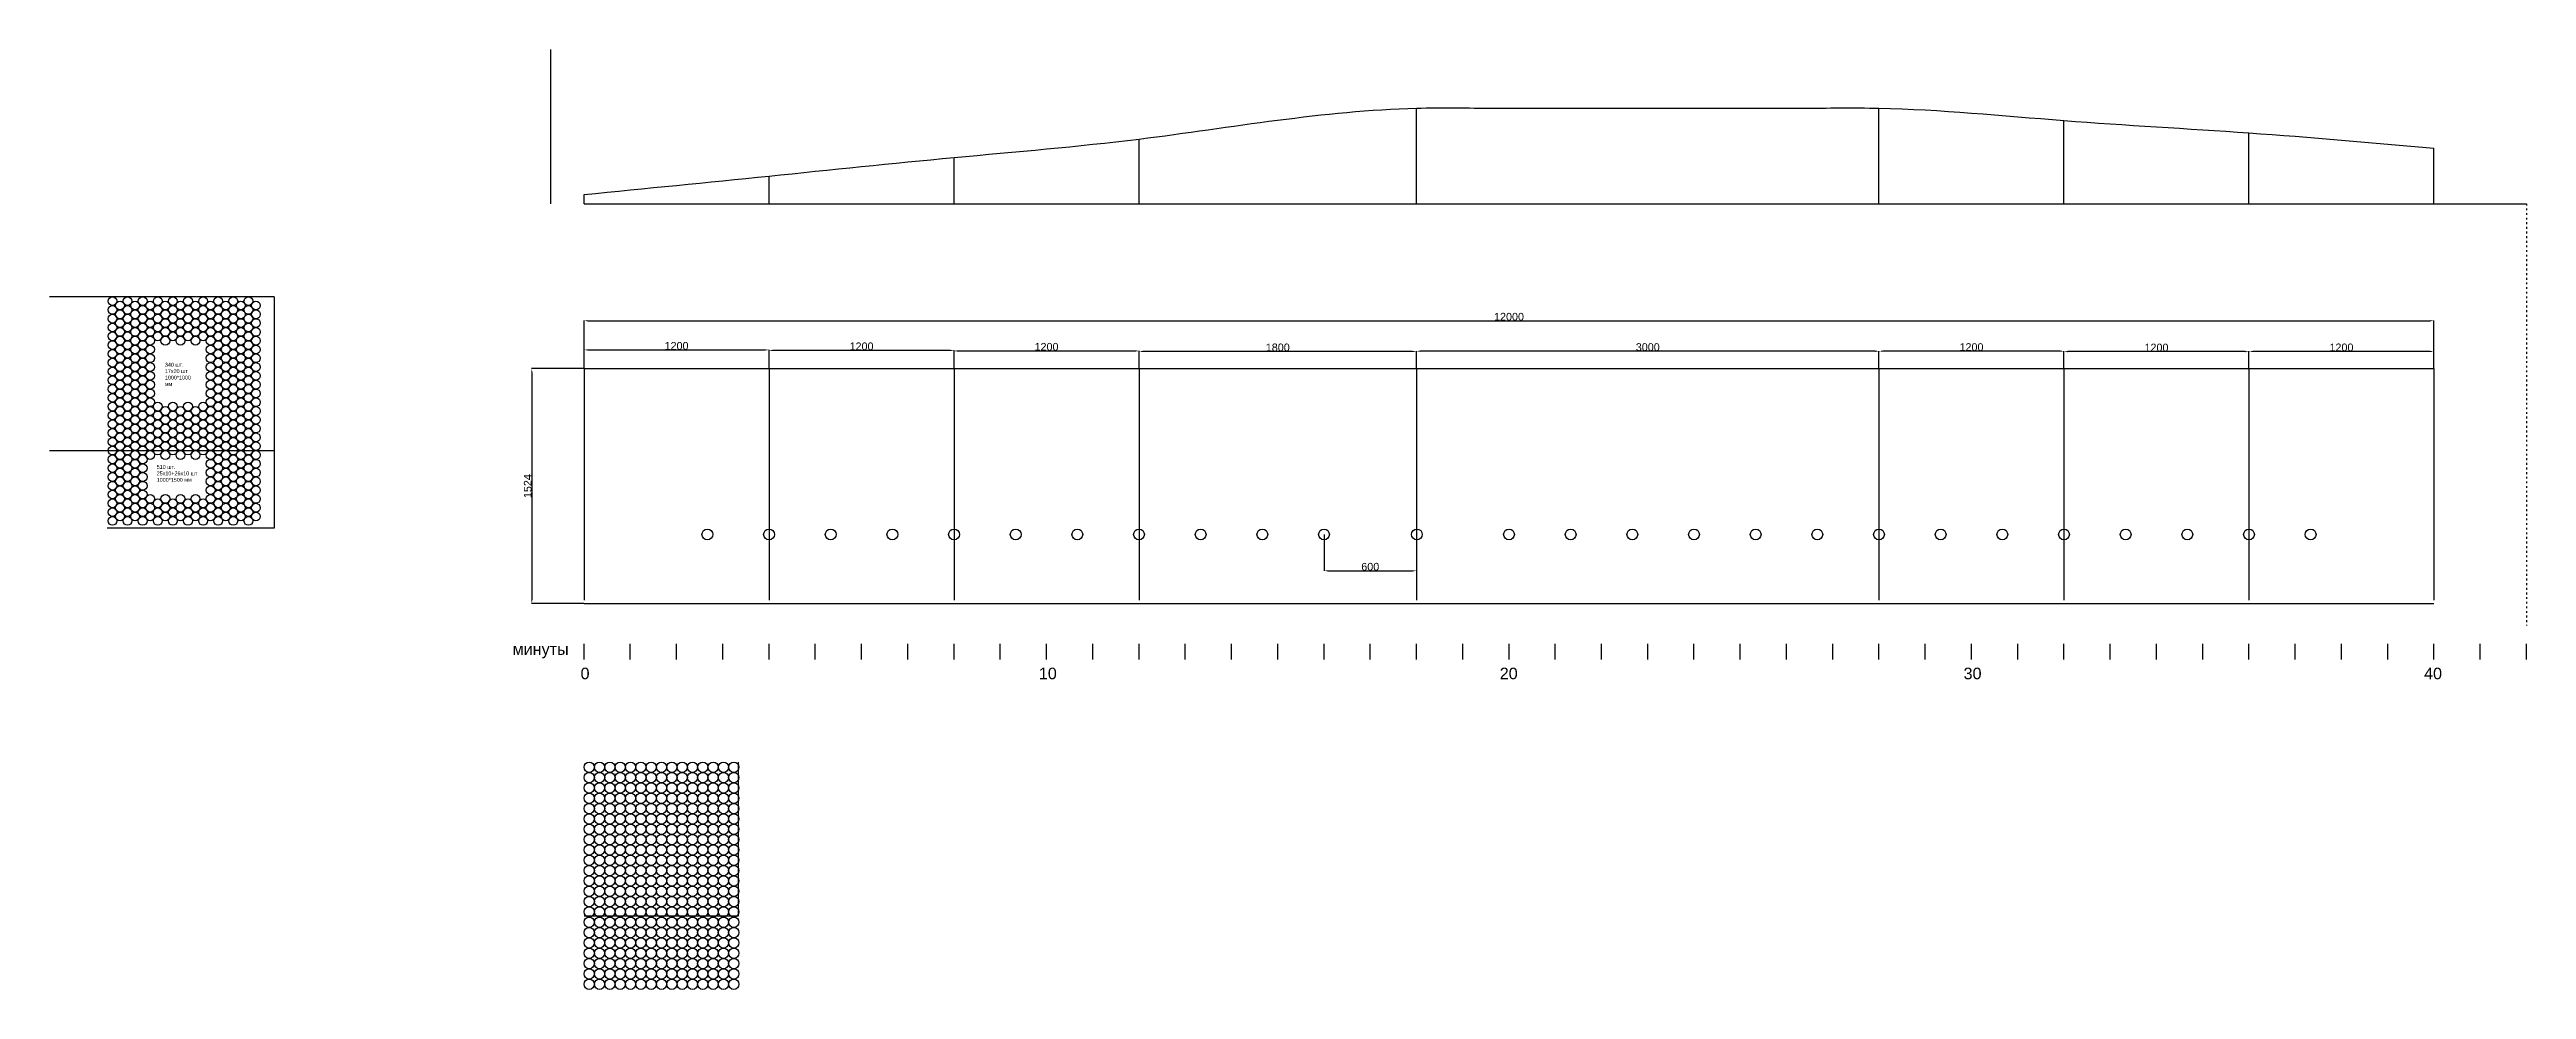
# Model space of a CAD drawing. Header units: millimetres. Extents: x -918 to 51042, y -35619 to 21649.
# Drawn here: x -918 to 15149, y -12376 to -6283 of the extents above; entities that cross this region are included whole.
import ezdxf

# ---------------------------------------------------------------- set-up
doc = ezdxf.new("R2010")
doc.units = ezdxf.units.MM
doc.linetypes.add('ACAD_ISO03W100', pattern=[30, 12, -18])
doc.layers.add('для лазера', color=7, linetype='Continuous')
doc.styles.get("Standard").update_dxf_attribs({"font": 'arial.ttf'})
doc.dimstyles.new('ISO-25', dxfattribs={"dimtxt": 2.5, "dimasz": 2.5, "dimexe": 1.25, "dimexo": 0.625, "dimtad": 1, "dimtxsty": 'Standard', "dimcen": 2.5, "dimadec": 0, "dimazin": 0, "dimtfac": 1, "dimtmove": 0, "dimatfit": 3, "dimfxl": 1, "dimarcsym": 0})

# ---------------------------------------------------------------- blocks, each defined once
blk = doc.blocks.new('*D16')
at = {"layer": 'Defpoints', "color": 0, "transparency": 16777216}
for p in [(14549, -8041), (2549, -8351), (14549, -8351)]:
    blk.add_point(p, dxfattribs=at)
at = {"layer": 'для лазера', "color": 0, "lineweight": -2, "transparency": 16777216}
for p, q in [((2549, -8351), (2549, -8040)), ((2574, -8041), (14524, -8041)), ((14549, -8351), (14549, -8040))]:
    blk.add_line(p, q, dxfattribs=at)
at = {"layer": 'для лазера', "color": 0, "transparency": 16777216}
for points in [[(2574, -8037), (2574, -8045), (2549, -8041)], [(14524, -8037), (14524, -8045), (14549, -8041)]]:
    blk.add_solid(points, dxfattribs=at)
at = {"layer": 'для лазера', "color": 0, "transparency": 16777216, "insert": (8549, -8015), "char_height": 50, "attachment_point": 5}
blk.add_mtext('12000', dxfattribs=at)
blk = doc.blocks.new('*D19')
at = {"layer": 'Defpoints', "color": 0, "transparency": 16777216}
for p in [(2549, -8351), (2210, -9875), (2549, -9875)]:
    blk.add_point(p, dxfattribs=at)
at = {"layer": 'для лазера', "color": 0, "lineweight": -2, "transparency": 16777216}
for p, q in [((2548, -8351), (2209, -8351)), ((2210, -8376), (2210, -9850)), ((2548, -9875), (2209, -9875))]:
    blk.add_line(p, q, dxfattribs=at)
at = {"layer": 'для лазера', "color": 0, "transparency": 16777216}
for points in [[(2206, -8376), (2214, -8376), (2210, -8351)], [(2206, -9850), (2214, -9850), (2210, -9875)]]:
    blk.add_solid(points, dxfattribs=at)
at = {"layer": 'для лазера', "color": 0, "transparency": 16777216, "insert": (2184, -9113), "char_height": 50, "attachment_point": 5, "rotation": 90}
blk.add_mtext('1524', dxfattribs=at)
blk = doc.blocks.new('*D20')
at = {"layer": 'Defpoints', "color": 0, "transparency": 16777216}
for p in [(7349, -9427), (7949, -9427), (7949, -9662)]:
    blk.add_point(p, dxfattribs=at)
at = {"layer": 'для лазера', "color": 0, "lineweight": -2, "transparency": 16777216}
for p, q in [((7349, -9427), (7349, -9663)), ((7949, -9427), (7949, -9663)), ((7374, -9662), (7924, -9662))]:
    blk.add_line(p, q, dxfattribs=at)
at = {"layer": 'для лазера', "color": 0, "transparency": 16777216}
for points in [[(7374, -9658), (7374, -9666), (7349, -9662)], [(7924, -9658), (7924, -9666), (7949, -9662)]]:
    blk.add_solid(points, dxfattribs=at)
at = {"layer": 'для лазера', "color": 0, "transparency": 16777216, "insert": (7649, -9636), "char_height": 50, "attachment_point": 5}
blk.add_mtext('600', dxfattribs=at)
blk = doc.blocks.new('*D21')
at = {"layer": 'Defpoints', "color": 0, "transparency": 16777216}
for p in [(2549, -8351), (3749, -8230), (3749, -8351)]:
    blk.add_point(p, dxfattribs=at)
at = {"layer": 'для лазера', "color": 0, "lineweight": -2, "transparency": 16777216}
for p, q in [((2549, -8351), (2549, -8229)), ((2574, -8230), (3724, -8230)), ((3749, -8351), (3749, -8229))]:
    blk.add_line(p, q, dxfattribs=at)
at = {"layer": 'для лазера', "color": 0, "transparency": 16777216}
for points in [[(2574, -8226), (2574, -8234), (2549, -8230)], [(3724, -8226), (3724, -8234), (3749, -8230)]]:
    blk.add_solid(points, dxfattribs=at)
at = {"layer": 'для лазера', "color": 0, "transparency": 16777216, "insert": (3149, -8204), "char_height": 50, "attachment_point": 5}
blk.add_mtext('1200', dxfattribs=at)
blk = doc.blocks.new('*D22')
at = {"layer": 'Defpoints', "color": 0, "transparency": 16777216}
for p in [(3749, -8233), (3749, -8351), (4949, -8351)]:
    blk.add_point(p, dxfattribs=at)
at = {"layer": 'для лазера', "color": 0, "lineweight": -2, "transparency": 16777216}
for p, q in [((3749, -8351), (3749, -8232)), ((4924, -8233), (3774, -8233)), ((4949, -8351), (4949, -8232))]:
    blk.add_line(p, q, dxfattribs=at)
at = {"layer": 'для лазера', "color": 0, "transparency": 16777216}
for points in [[(3774, -8229), (3774, -8238), (3749, -8233)], [(4924, -8229), (4924, -8238), (4949, -8233)]]:
    blk.add_solid(points, dxfattribs=at)
at = {"layer": 'для лазера', "color": 0, "transparency": 16777216, "insert": (4349, -8207), "char_height": 50, "attachment_point": 5}
blk.add_mtext('1200', dxfattribs=at)
blk = doc.blocks.new('*D23')
at = {"layer": 'Defpoints', "color": 0, "transparency": 16777216}
for p in [(4949, -8237), (4949, -8351), (6149, -8351)]:
    blk.add_point(p, dxfattribs=at)
at = {"layer": 'для лазера', "color": 0, "lineweight": -2, "transparency": 16777216}
for p, q in [((4949, -8351), (4949, -8235)), ((6124, -8237), (4974, -8237)), ((6149, -8351), (6149, -8235))]:
    blk.add_line(p, q, dxfattribs=at)
at = {"layer": 'для лазера', "color": 0, "transparency": 16777216}
for points in [[(4974, -8232), (4974, -8241), (4949, -8237)], [(6124, -8232), (6124, -8241), (6149, -8237)]]:
    blk.add_solid(points, dxfattribs=at)
at = {"layer": 'для лазера', "color": 0, "transparency": 16777216, "insert": (5549, -8210), "char_height": 50, "attachment_point": 5}
blk.add_mtext('1200', dxfattribs=at)
blk = doc.blocks.new('*D24')
at = {"layer": 'Defpoints', "color": 0, "transparency": 16777216}
for p in [(6149, -8240), (6149, -8351), (7949, -8351)]:
    blk.add_point(p, dxfattribs=at)
at = {"layer": 'для лазера', "color": 0, "lineweight": -2, "transparency": 16777216}
for p, q in [((6149, -8351), (6149, -8238)), ((7924, -8240), (6174, -8240)), ((7949, -8351), (7949, -8238))]:
    blk.add_line(p, q, dxfattribs=at)
at = {"layer": 'для лазера', "color": 0, "transparency": 16777216}
for points in [[(6174, -8236), (6174, -8244), (6149, -8240)], [(7924, -8236), (7924, -8244), (7949, -8240)]]:
    blk.add_solid(points, dxfattribs=at)
at = {"layer": 'для лазера', "color": 0, "transparency": 16777216, "insert": (7049, -8214), "char_height": 50, "attachment_point": 5}
blk.add_mtext('1800', dxfattribs=at)
blk = doc.blocks.new('*D25')
at = {"layer": 'Defpoints', "color": 0, "transparency": 16777216}
for p in [(7949, -8238), (7949, -8351), (10949, -8351)]:
    blk.add_point(p, dxfattribs=at)
at = {"layer": 'для лазера', "color": 0, "lineweight": -2, "transparency": 16777216}
for p, q in [((7949, -8351), (7949, -8237)), ((10924, -8238), (7974, -8238)), ((10949, -8351), (10949, -8237))]:
    blk.add_line(p, q, dxfattribs=at)
at = {"layer": 'для лазера', "color": 0, "transparency": 16777216}
for points in [[(7974, -8234), (7974, -8243), (7949, -8238)], [(10924, -8234), (10924, -8243), (10949, -8238)]]:
    blk.add_solid(points, dxfattribs=at)
at = {"layer": 'для лазера', "color": 0, "transparency": 16777216, "insert": (9449, -8212), "char_height": 50, "attachment_point": 5}
blk.add_mtext('3000', dxfattribs=at)
blk = doc.blocks.new('*D26')
at = {"layer": 'Defpoints', "color": 0, "transparency": 16777216}
for p in [(10949, -8238), (10949, -8351), (12149, -8351)]:
    blk.add_point(p, dxfattribs=at)
at = {"layer": 'для лазера', "color": 0, "lineweight": -2, "transparency": 16777216}
for p, q in [((10949, -8351), (10949, -8237)), ((12124, -8238), (10974, -8238)), ((12149, -8351), (12149, -8237))]:
    blk.add_line(p, q, dxfattribs=at)
at = {"layer": 'для лазера', "color": 0, "transparency": 16777216}
for points in [[(10974, -8234), (10974, -8242), (10949, -8238)], [(12124, -8234), (12124, -8242), (12149, -8238)]]:
    blk.add_solid(points, dxfattribs=at)
at = {"layer": 'для лазера', "color": 0, "transparency": 16777216, "insert": (11549, -8212), "char_height": 50, "attachment_point": 5}
blk.add_mtext('1200', dxfattribs=at)
blk = doc.blocks.new('*D27')
at = {"layer": 'Defpoints', "color": 0, "transparency": 16777216}
for p in [(12149, -8241), (12149, -8351), (13349, -8351)]:
    blk.add_point(p, dxfattribs=at)
at = {"layer": 'для лазера', "color": 0, "lineweight": -2, "transparency": 16777216}
for p, q in [((12149, -8351), (12149, -8240)), ((13324, -8241), (12174, -8241)), ((13349, -8351), (13349, -8240))]:
    blk.add_line(p, q, dxfattribs=at)
at = {"layer": 'для лазера', "color": 0, "transparency": 16777216}
for points in [[(12174, -8237), (12174, -8245), (12149, -8241)], [(13324, -8237), (13324, -8245), (13349, -8241)]]:
    blk.add_solid(points, dxfattribs=at)
at = {"layer": 'для лазера', "color": 0, "transparency": 16777216, "insert": (12749, -8215), "char_height": 50, "attachment_point": 5}
blk.add_mtext('1200', dxfattribs=at)
blk = doc.blocks.new('*D28')
at = {"layer": 'Defpoints', "color": 0, "transparency": 16777216}
for p in [(13349, -8240), (13349, -8351), (14549, -8351)]:
    blk.add_point(p, dxfattribs=at)
at = {"layer": 'для лазера', "color": 0, "lineweight": -2, "transparency": 16777216}
for p, q in [((13349, -8351), (13349, -8239)), ((14524, -8240), (13374, -8240)), ((14549, -8351), (14549, -8239))]:
    blk.add_line(p, q, dxfattribs=at)
at = {"layer": 'для лазера', "color": 0, "transparency": 16777216}
for points in [[(13374, -8236), (13374, -8244), (13349, -8240)], [(14524, -8236), (14524, -8244), (14549, -8240)]]:
    blk.add_solid(points, dxfattribs=at)
at = {"layer": 'для лазера', "color": 0, "transparency": 16777216, "insert": (13949, -8214), "char_height": 50, "attachment_point": 5}
blk.add_mtext('1200', dxfattribs=at)

msp = doc.modelspace()

# ---------------------------------------------------------------- linework, layer by layer
at = {"layer": 'для лазера'}
for p, q in [((2334.14, -7282.68), (2334.14, -6282.68)), ((12149.001, -7282.68), (12149.001, -6742.68)), ((6149.001, -7282.68), (6149.001, -6862.68)), ((13349.001, -7282.68), (13349.001, -6822.68)), ((4949.001, -7282.68), (4949.001, -6982.68)), ((14549.001, -7282.68), (14549.001, -6922.68)), ((2549.001, -7282.68), (2549.001, -7222.68)), ((3749.001, -7282.68), (3749.001, -7102.68)), ((2549.001, -7282.68), (4049.001, -7282.68)), ((4049.001, -7282.68), (5249.001, -7282.68)), ((5249.001, -7282.68), (6449.001, -7282.68)), ((6449.001, -7282.68), (8249.001, -7282.68)), ((8249.001, -7282.68), (11249.001, -7282.68)), ((11249.001, -7282.68), (12449.001, -7282.68)), ((12449.001, -7282.68), (13649.001, -7282.68)), ((13649.001, -7282.68), (15149.001, -7282.68)), ((538.408, -7885.104), (-918.267, -7885.104)), ((538.408, -7885.104), (538.408, -9385.104)), ((2549.001, -8351.373), (2462.404, -8351.373)), ((2549.001, -8351.373), (2549.001, -9851.373)), ((2549.001, -8351.373), (14549.001, -8351.373)), ((3749.001, -8351.373), (3749.001, -9851.373)), ((4949.001, -8351.373), (4949.001, -9851.373)), ((6149.001, -8351.373), (6149.001, -9851.373)), ((7949.001, -8351.373), (7949.001, -9851.373)), ((10949.001, -8351.373), (10949.001, -9851.373)), ((12149.001, -8351.373), (12149.001, -9851.373)), ((13349.001, -8351.373), (13349.001, -9851.373)), ((14549.001, -8351.373), (14549.001, -9851.373)), ((538.408, -8885.104), (-918.267, -8885.104)), ((538.408, -9385.104), (-543.543, -9385.104)), ((14549.001, -9875.373), (2549.001, -9875.373)), ((2549.001, -10236.318), (2549.001, -10136.318)), ((2849.001, -10236.318), (2849.001, -10136.318)), ((3149.001, -10236.318), (3149.001, -10136.318)), ((3449.001, -10236.318), (3449.001, -10136.318)), ((3749.001, -10236.318), (3749.001, -10136.318)), ((4049.001, -10236.318), (4049.001, -10136.318)), ((4349.001, -10236.318), (4349.001, -10136.318)), ((4649.001, -10236.318), (4649.001, -10136.318)), ((4949.001, -10236.318), (4949.001, -10136.318)), ((5249.001, -10236.318), (5249.001, -10136.318)), ((5549.001, -10236.318), (5549.001, -10136.318)), ((5849.001, -10236.318), (5849.001, -10136.318)), ((6149.001, -10236.318), (6149.001, -10136.318)), ((6449.001, -10236.318), (6449.001, -10136.318)), ((6749.001, -10236.318), (6749.001, -10136.318)), ((7049.001, -10236.318), (7049.001, -10136.318)), ((7349.001, -10236.318), (7349.001, -10136.318)), ((7649.001, -10236.318), (7649.001, -10136.318)), ((7949.001, -10236.318), (7949.001, -10136.318)), ((8249.001, -10236.318), (8249.001, -10136.318)), ((8549.001, -10236.318), (8549.001, -10136.318)), ((8849.001, -10236.318), (8849.001, -10136.318)), ((9149.001, -10236.318), (9149.001, -10136.318)), ((9449.001, -10236.318), (9449.001, -10136.318)), ((9749.001, -10236.318), (9749.001, -10136.318)), ((10049.001, -10236.318), (10049.001, -10136.318)), ((10349.001, -10236.318), (10349.001, -10136.318)), ((10649.001, -10236.318), (10649.001, -10136.318)), ((10949.001, -10236.318), (10949.001, -10136.318)), ((11249.001, -10236.318), (11249.001, -10136.318)), ((11549.001, -10236.318), (11549.001, -10136.318)), ((11849.001, -10236.318), (11849.001, -10136.318)), ((12149.001, -10236.318), (12149.001, -10136.318)), ((12449.001, -10236.318), (12449.001, -10136.318)), ((12749.001, -10236.318), (12749.001, -10136.318)), ((13049.001, -10236.318), (13049.001, -10136.318)), ((13349.001, -10236.318), (13349.001, -10136.318)), ((13649.001, -10236.318), (13649.001, -10136.318)), ((13949.001, -10236.318), (13949.001, -10136.318)), ((14249.001, -10236.318), (14249.001, -10136.318)), ((14549.001, -10236.318), (14549.001, -10136.318)), ((14849.001, -10236.318), (14849.001, -10136.318)), ((15149.001, -10236.318), (15149.001, -10136.318)), ((3549.001, -10902.179), (3549.001, -11902.179)), ((3549.001, -11902.179), (2549.001, -11902.179))]:
    msp.add_line(p, q, dxfattribs=at)
at = {"layer": 'для лазера', "color": 1}
for p, q in [((7949.001, -7282.68), (7949.001, -6662.68)), ((10949.001, -7282.68), (10949.001, -6662.68))]:
    msp.add_line(p, q, dxfattribs=at)
at = {"layer": 'для лазера', "linetype": 'ACAD_ISO03W100'}
msp.add_line((15149.001, -7282.68), (15149.001, -10016.292), dxfattribs=at)
at = {"layer": 'для лазера'}
for centre, radius in [((-510.182, -7913.604), 28.5), ((-510.182, -7970.604), 28.5), ((-510.182, -8027.604), 28.5), ((-461.194, -7942.104), 28.5), ((-461.194, -7999.104), 28.5), ((-461.194, -8056.104), 28.5), ((-412.207, -7913.604), 28.5), ((-412.207, -7970.604), 28.5), ((-412.207, -8027.604), 28.5), ((-363.22, -7942.104), 28.5), ((-363.22, -7999.104), 28.5), ((-363.22, -8056.104), 28.5), ((-314.233, -7913.604), 28.5), ((-314.233, -7970.604), 28.5), ((-314.233, -8027.604), 28.5), ((-265.246, -7942.104), 28.5), ((-265.246, -7999.104), 28.5), ((-265.246, -8056.104), 28.5), ((-216.259, -7913.604), 28.5), ((-216.259, -7970.604), 28.5), ((-216.259, -8027.604), 28.5), ((-167.272, -7942.104), 28.5), ((-167.272, -7999.104), 28.5), ((-167.272, -8056.104), 28.5), ((-118.284, -7913.604), 28.5), ((-118.284, -7970.604), 28.5), ((-118.284, -8027.604), 28.5), ((-69.297, -7942.104), 28.5), ((-69.297, -7999.104), 28.5), ((-69.297, -8056.104), 28.5), ((-20.31, -7913.604), 28.5), ((-20.31, -7970.604), 28.5), ((-20.31, -8027.604), 28.5), ((28.677, -7942.104), 28.5), ((28.677, -7999.104), 28.5), ((28.677, -8056.104), 28.5), ((77.664, -7913.604), 28.5), ((77.664, -7970.604), 28.5), ((77.664, -8027.604), 28.5), ((126.651, -7942.104), 28.5), ((126.651, -7999.104), 28.5), ((126.651, -8056.104), 28.5), ((175.638, -7913.604), 28.5), ((175.638, -7970.604), 28.5), ((175.638, -8027.604), 28.5), ((224.625, -7942.104), 28.5), ((224.625, -7999.104), 28.5), ((224.625, -8056.104), 28.5), ((273.613, -7913.604), 28.5), ((273.613, -7970.604), 28.5), ((273.613, -8027.604), 28.5), ((322.6, -7942.104), 28.5), ((322.6, -7999.104), 28.5), ((322.6, -8056.104), 28.5), ((371.587, -7913.604), 28.5), ((371.587, -7970.604), 28.5), ((371.587, -8027.604), 28.5), ((-510.182, -8084.604), 28.5), ((-510.182, -8141.604), 28.5), ((-510.182, -8198.604), 28.5), ((-461.194, -8113.104), 28.5), ((-461.194, -8170.104), 28.5), ((-412.207, -8084.604), 28.5), ((-412.207, -8141.604), 28.5), ((-412.207, -8198.604), 28.5), ((-363.22, -8113.104), 28.5), ((-363.22, -8170.104), 28.5), ((-314.233, -8084.604), 28.5), ((-314.233, -8141.604), 28.5), ((-314.233, -8198.604), 28.5), ((-265.246, -8113.104), 28.5), ((-265.246, -8170.104), 28.5), ((-216.259, -8084.604), 28.5), ((-216.259, -8141.604), 28.5), ((-167.272, -8113.104), 28.5), ((-167.272, -8170.104), 28.5), ((-118.284, -8084.604), 28.5), ((-118.284, -8141.604), 28.5), ((-69.297, -8113.104), 28.5), ((-69.297, -8170.104), 28.5), ((-20.31, -8084.604), 28.5), ((-20.31, -8141.604), 28.5), ((28.677, -8113.104), 28.5), ((28.677, -8170.104), 28.5), ((77.664, -8084.604), 28.5), ((77.664, -8141.604), 28.5), ((126.651, -8113.104), 28.5), ((126.651, -8170.104), 28.5), ((175.638, -8084.604), 28.5), ((175.638, -8141.604), 28.5), ((175.638, -8198.604), 28.5), ((224.625, -8113.104), 28.5), ((224.625, -8170.104), 28.5), ((273.613, -8084.604), 28.5), ((273.613, -8141.604), 28.5), ((273.613, -8198.604), 28.5), ((322.6, -8113.104), 28.5), ((322.6, -8170.104), 28.5), ((371.587, -8084.604), 28.5), ((371.587, -8141.604), 28.5), ((371.587, -8198.604), 28.5), ((-510.182, -8255.604), 28.5), ((-510.182, -8312.604), 28.5), ((-510.182, -8369.604), 28.5), ((-461.194, -8227.104), 28.5), ((-461.194, -8284.104), 28.5), ((-461.194, -8341.104), 28.5), ((-412.207, -8255.604), 28.5), ((-412.207, -8312.604), 28.5), ((-412.207, -8369.604), 28.5), ((-363.22, -8227.104), 28.5), ((-363.22, -8284.104), 28.5), ((-363.22, -8341.104), 28.5), ((-314.233, -8255.604), 28.5), ((-314.233, -8312.604), 28.5), ((-314.233, -8369.604), 28.5), ((-265.246, -8227.104), 28.5), ((-265.246, -8284.104), 28.5), ((-265.246, -8341.104), 28.5), ((126.651, -8227.104), 28.5), ((126.651, -8284.104), 28.5), ((126.651, -8341.104), 28.5), ((175.638, -8255.604), 28.5), ((175.638, -8312.604), 28.5), ((175.638, -8369.604), 28.5), ((224.625, -8227.104), 28.5), ((224.625, -8284.104), 28.5), ((224.625, -8341.104), 28.5), ((273.613, -8255.604), 28.5), ((273.613, -8312.604), 28.5), ((273.613, -8369.604), 28.5), ((322.6, -8227.104), 28.5), ((322.6, -8284.104), 28.5), ((322.6, -8341.104), 28.5), ((371.587, -8255.604), 28.5), ((371.587, -8312.604), 28.5), ((371.587, -8369.604), 28.5), ((-510.182, -8426.604), 28.5), ((-510.182, -8483.604), 28.5), ((-510.182, -8540.604), 28.5), ((-461.194, -8398.104), 28.5), ((-461.194, -8455.104), 28.5), ((-461.194, -8512.104), 28.5), ((-412.207, -8426.604), 28.5), ((-412.207, -8483.604), 28.5), ((-412.207, -8540.604), 28.5), ((-363.22, -8398.104), 28.5), ((-363.22, -8455.104), 28.5), ((-363.22, -8512.104), 28.5), ((-314.233, -8426.604), 28.5), ((-314.233, -8483.604), 28.5), ((-314.233, -8540.604), 28.5), ((-265.246, -8398.104), 28.5), ((-265.246, -8455.104), 28.5), ((-265.246, -8512.104), 28.5), ((126.651, -8398.104), 28.5), ((126.651, -8455.104), 28.5), ((126.651, -8512.104), 28.5), ((175.638, -8426.604), 28.5), ((175.638, -8483.604), 28.5), ((175.638, -8540.604), 28.5), ((224.625, -8398.104), 28.5), ((224.625, -8455.104), 28.5), ((224.625, -8512.104), 28.5), ((273.613, -8426.604), 28.5), ((273.613, -8483.604), 28.5), ((273.613, -8540.604), 28.5), ((322.6, -8398.104), 28.5), ((322.6, -8455.104), 28.5), ((322.6, -8512.104), 28.5), ((371.587, -8426.604), 28.5), ((371.587, -8483.604), 28.5), ((371.587, -8540.604), 28.5), ((-510.182, -8597.604), 28.5), ((-510.182, -8654.604), 28.5), ((-461.194, -8569.104), 28.5), ((-461.194, -8626.104), 28.5), ((-461.194, -8683.104), 28.5), ((-412.207, -8597.604), 28.5), ((-412.207, -8654.604), 28.5), ((-363.22, -8569.104), 28.5), ((-363.22, -8626.104), 28.5), ((-363.22, -8683.104), 28.5), ((-314.233, -8597.604), 28.5), ((-314.233, -8654.604), 28.5), ((-265.246, -8569.104), 28.5), ((-265.246, -8626.104), 28.5), ((-265.246, -8683.104), 28.5), ((-216.259, -8597.604), 28.5), ((-216.259, -8654.604), 28.5), ((-167.272, -8626.104), 28.5), ((-167.272, -8683.104), 28.5), ((-118.284, -8597.604), 28.5), ((-118.284, -8654.604), 28.5), ((-69.297, -8626.104), 28.5), ((-69.297, -8683.104), 28.5), ((-20.31, -8597.604), 28.5), ((-20.31, -8654.604), 28.5), ((28.677, -8626.104), 28.5), ((28.677, -8683.104), 28.5), ((77.664, -8597.604), 28.5), ((77.664, -8654.604), 28.5), ((126.651, -8569.104), 28.5), ((126.651, -8626.104), 28.5), ((126.651, -8683.104), 28.5), ((175.638, -8597.604), 28.5), ((175.638, -8654.604), 28.5), ((224.625, -8569.104), 28.5), ((224.625, -8626.104), 28.5), ((224.625, -8683.104), 28.5), ((273.613, -8597.604), 28.5), ((273.613, -8654.604), 28.5), ((322.6, -8569.104), 28.5), ((322.6, -8626.104), 28.5), ((322.6, -8683.104), 28.5), ((371.587, -8597.604), 28.5), ((371.587, -8654.604), 28.5), ((-510.182, -8711.604), 28.5), ((-510.182, -8768.604), 28.5), ((-510.182, -8825.604), 28.5), ((-461.194, -8740.104), 28.5), ((-461.194, -8797.104), 28.5), ((-461.194, -8854.104), 28.5), ((-412.207, -8711.604), 28.5), ((-412.207, -8768.604), 28.5), ((-412.207, -8825.604), 28.5), ((-363.22, -8740.104), 28.5), ((-363.22, -8797.104), 28.5), ((-363.22, -8854.104), 28.5), ((-314.233, -8711.604), 28.5), ((-314.233, -8768.604), 28.5), ((-314.233, -8825.604), 28.5), ((-265.246, -8740.104), 28.5), ((-265.246, -8797.104), 28.5), ((-265.246, -8854.104), 28.5), ((-216.259, -8711.604), 28.5), ((-216.259, -8768.604), 28.5), ((-216.259, -8825.604), 28.5), ((-167.272, -8740.104), 28.5), ((-167.272, -8797.104), 28.5), ((-167.272, -8854.104), 28.5), ((-118.284, -8711.604), 28.5), ((-118.284, -8768.604), 28.5), ((-118.284, -8825.604), 28.5), ((-69.297, -8740.104), 28.5), ((-69.297, -8797.104), 28.5), ((-69.297, -8854.104), 28.5), ((-20.31, -8711.604), 28.5), ((-20.31, -8768.604), 28.5), ((-20.31, -8825.604), 28.5), ((28.677, -8740.104), 28.5), ((28.677, -8797.104), 28.5), ((28.677, -8854.104), 28.5), ((77.664, -8711.604), 28.5), ((77.664, -8768.604), 28.5), ((77.664, -8825.604), 28.5), ((126.651, -8740.104), 28.5), ((126.651, -8797.104), 28.5), ((126.651, -8854.104), 28.5), ((175.638, -8711.604), 28.5), ((175.638, -8768.604), 28.5), ((175.638, -8825.604), 28.5), ((224.625, -8740.104), 28.5), ((224.625, -8797.104), 28.5), ((224.625, -8854.104), 28.5), ((273.613, -8711.604), 28.5), ((273.613, -8768.604), 28.5), ((273.613, -8825.604), 28.5), ((322.6, -8740.104), 28.5), ((322.6, -8797.104), 28.5), ((322.6, -8854.104), 28.5), ((371.587, -8711.604), 28.5), ((371.587, -8768.604), 28.5), ((371.587, -8825.604), 28.5), ((-510.182, -8882.604), 28.5), ((-510.182, -8939.604), 28.5), ((-510.182, -8996.604), 28.5), ((-461.194, -8911.104), 28.5), ((-461.194, -8968.104), 28.5), ((-461.194, -9025.104), 28.5), ((-412.207, -8882.604), 28.5), ((-412.207, -8939.604), 28.5), ((-412.207, -8996.604), 28.5), ((-363.22, -8911.104), 28.5), ((-363.22, -8968.104), 28.5), ((-363.22, -9025.104), 28.5), ((-314.233, -8882.604), 28.5), ((-314.233, -8939.604), 28.5), ((-314.233, -8996.604), 28.5), ((-265.246, -8911.104), 28.5), ((-216.259, -8882.604), 28.5), ((-167.272, -8911.104), 28.5), ((-118.284, -8882.604), 28.5), ((-69.297, -8911.104), 28.5), ((-20.31, -8882.604), 28.5), ((28.677, -8911.104), 28.5), ((77.664, -8882.604), 28.5), ((126.651, -8911.104), 28.5), ((126.651, -8968.104), 28.5), ((126.651, -9025.104), 28.5), ((175.638, -8882.604), 28.5), ((175.638, -8939.604), 28.5), ((175.638, -8996.604), 28.5), ((224.625, -8911.104), 28.5), ((224.625, -8968.104), 28.5), ((224.625, -9025.104), 28.5), ((273.613, -8882.604), 28.5), ((273.613, -8939.604), 28.5), ((273.613, -8996.604), 28.5), ((322.6, -8911.104), 28.5), ((322.6, -8968.104), 28.5), ((322.6, -9025.104), 28.5), ((371.587, -8882.604), 28.5), ((371.587, -8939.604), 28.5), ((371.587, -8996.604), 28.5), ((-510.182, -9053.604), 28.5), ((-510.182, -9110.604), 28.5), ((-510.182, -9167.604), 28.5), ((-461.194, -9082.104), 28.5), ((-461.194, -9139.104), 28.5), ((-412.207, -9053.604), 28.5), ((-412.207, -9110.604), 28.5), ((-412.207, -9167.604), 28.5), ((-363.22, -9082.104), 28.5), ((-363.22, -9139.104), 28.5), ((-314.233, -9053.604), 28.5), ((-314.233, -9110.604), 28.5), ((-314.233, -9167.604), 28.5), ((126.651, -9082.104), 28.5), ((126.651, -9139.104), 28.5), ((175.638, -9053.604), 28.5), ((175.638, -9110.604), 28.5), ((175.638, -9167.604), 28.5), ((224.625, -9082.104), 28.5), ((224.625, -9139.104), 28.5), ((273.613, -9053.604), 28.5), ((273.613, -9110.604), 28.5), ((273.613, -9167.604), 28.5), ((322.6, -9082.104), 28.5), ((322.6, -9139.104), 28.5), ((371.587, -9053.604), 28.5), ((371.587, -9110.604), 28.5), ((371.587, -9167.604), 28.5), ((-510.182, -9224.604), 28.5), ((-510.182, -9281.604), 28.5), ((-510.182, -9338.604), 28.5), ((-461.194, -9196.104), 28.5), ((-461.194, -9253.104), 28.5), ((-461.194, -9310.104), 28.5), ((-412.207, -9224.604), 28.5), ((-412.207, -9281.604), 28.5), ((-412.207, -9338.604), 28.5), ((-363.22, -9196.104), 28.5), ((-363.22, -9253.104), 28.5), ((-363.22, -9310.104), 28.5), ((-314.233, -9224.604), 28.5), ((-314.233, -9281.604), 28.5), ((-314.233, -9338.604), 28.5), ((-265.246, -9196.104), 28.5), ((-265.246, -9253.104), 28.5), ((-265.246, -9310.104), 28.5), ((-216.259, -9224.604), 28.5), ((-216.259, -9281.604), 28.5), ((-216.259, -9338.604), 28.5), ((-167.272, -9196.104), 28.5), ((-167.272, -9253.104), 28.5), ((-167.272, -9310.104), 28.5), ((-118.284, -9224.604), 28.5), ((-118.284, -9281.604), 28.5), ((-118.284, -9338.604), 28.5), ((-69.297, -9196.104), 28.5), ((-69.297, -9253.104), 28.5), ((-69.297, -9310.104), 28.5), ((-20.31, -9224.604), 28.5), ((-20.31, -9281.604), 28.5), ((-20.31, -9338.604), 28.5), ((28.677, -9196.104), 28.5), ((28.677, -9253.104), 28.5), ((28.677, -9310.104), 28.5), ((77.664, -9224.604), 28.5), ((77.664, -9281.604), 28.5), ((77.664, -9338.604), 28.5), ((126.651, -9196.104), 28.5), ((126.651, -9253.104), 28.5), ((126.651, -9310.104), 28.5), ((175.638, -9224.604), 28.5), ((175.638, -9281.604), 28.5), ((175.638, -9338.604), 28.5), ((224.625, -9196.104), 28.5), ((224.625, -9253.104), 28.5), ((224.625, -9310.104), 28.5), ((273.613, -9224.604), 28.5), ((273.613, -9281.604), 28.5), ((273.613, -9338.604), 28.5), ((322.6, -9196.104), 28.5), ((322.6, -9253.104), 28.5), ((322.6, -9310.104), 28.5), ((371.587, -9224.604), 28.5), ((371.587, -9281.604), 28.5), ((371.587, -9338.604), 28.5), ((3349.001, -9426.549), 35), ((3749.001, -9426.549), 35), ((4149.001, -9426.549), 35), ((4549.001, -9426.549), 35), ((4949.001, -9426.549), 35), ((5349.001, -9426.549), 35), ((5749.001, -9426.549), 35), ((6149.001, -9426.549), 35), ((6549.001, -9426.549), 35), ((6949.001, -9426.549), 35), ((7349.001, -9426.549), 35), ((7951.501, -9426.549), 35), ((8549.001, -9426.549), 35), ((8549.001, -9426.549), 35), ((8949.001, -9426.549), 35), ((9349.001, -9426.549), 35), ((9749.001, -9426.549), 35), ((10149.001, -9426.549), 35), ((10549.001, -9426.549), 35), ((10949.001, -9426.549), 35), ((11349.001, -9426.549), 35), ((11749.001, -9426.549), 35), ((12149.001, -9426.549), 35), ((12549.001, -9426.549), 35), ((12949.001, -9426.549), 35), ((13349.001, -9426.549), 35), ((13749.001, -9426.549), 35), ((2582.501, -10935.679), 33.5), ((2649.501, -10935.679), 33.5), ((2716.501, -10935.679), 33.5), ((2783.501, -10935.679), 33.5), ((2850.501, -10935.679), 33.5), ((2917.501, -10935.679), 33.5), ((2984.501, -10935.679), 33.5), ((3051.501, -10935.679), 33.5), ((3118.501, -10935.679), 33.5), ((3185.501, -10935.679), 33.5), ((3252.501, -10935.679), 33.5), ((3319.501, -10935.679), 33.5), ((3386.501, -10935.679), 33.5), ((3453.501, -10935.679), 33.5), ((3520.501, -10935.679), 33.5), ((2582.501, -11002.679), 33.5), ((2582.501, -11069.679), 33.5), ((2649.501, -11002.679), 33.5), ((2649.501, -11069.679), 33.5), ((2716.501, -11002.679), 33.5), ((2716.501, -11069.679), 33.5), ((2783.501, -11002.679), 33.5), ((2783.501, -11069.679), 33.5), ((2850.501, -11002.679), 33.5), ((2850.501, -11069.679), 33.5), ((2917.501, -11002.679), 33.5), ((2917.501, -11069.679), 33.5), ((2984.501, -11002.679), 33.5), ((2984.501, -11069.679), 33.5), ((3051.501, -11002.679), 33.5), ((3051.501, -11069.679), 33.5), ((3118.501, -11002.679), 33.5), ((3118.501, -11069.679), 33.5), ((3185.501, -11002.679), 33.5), ((3185.501, -11069.679), 33.5), ((3252.501, -11002.679), 33.5), ((3252.501, -11069.679), 33.5), ((3319.501, -11002.679), 33.5), ((3319.501, -11069.679), 33.5), ((3386.501, -11002.679), 33.5), ((3386.501, -11069.679), 33.5), ((3453.501, -11002.679), 33.5), ((3453.501, -11069.679), 33.5), ((3520.501, -11002.679), 33.5), ((3520.501, -11069.679), 33.5), ((2582.501, -11136.679), 33.5), ((2582.501, -11203.679), 33.5), ((2582.501, -11270.679), 33.5), ((2649.501, -11136.679), 33.5), ((2649.501, -11203.679), 33.5), ((2649.501, -11270.679), 33.5), ((2716.501, -11136.679), 33.5), ((2716.501, -11203.679), 33.5), ((2716.501, -11270.679), 33.5), ((2783.501, -11136.679), 33.5), ((2783.501, -11203.679), 33.5), ((2783.501, -11270.679), 33.5), ((2850.501, -11136.679), 33.5), ((2850.501, -11203.679), 33.5), ((2850.501, -11270.679), 33.5), ((2917.501, -11136.679), 33.5), ((2917.501, -11203.679), 33.5), ((2917.501, -11270.679), 33.5), ((2984.501, -11136.679), 33.5), ((2984.501, -11203.679), 33.5), ((2984.501, -11270.679), 33.5), ((3051.501, -11136.679), 33.5), ((3051.501, -11203.679), 33.5), ((3051.501, -11270.679), 33.5), ((3118.501, -11136.679), 33.5), ((3118.501, -11203.679), 33.5), ((3118.501, -11270.679), 33.5), ((3185.501, -11136.679), 33.5), ((3185.501, -11203.679), 33.5), ((3185.501, -11270.679), 33.5), ((3252.501, -11136.679), 33.5), ((3252.501, -11203.679), 33.5), ((3252.501, -11270.679), 33.5), ((3319.501, -11136.679), 33.5), ((3319.501, -11203.679), 33.5), ((3319.501, -11270.679), 33.5), ((3386.501, -11136.679), 33.5), ((3386.501, -11203.679), 33.5), ((3386.501, -11270.679), 33.5), ((3453.501, -11136.679), 33.5), ((3453.501, -11203.679), 33.5), ((3453.501, -11270.679), 33.5), ((3520.501, -11136.679), 33.5), ((3520.501, -11203.679), 33.5), ((3520.501, -11270.679), 33.5), ((2582.501, -11337.679), 33.5), ((2582.501, -11404.679), 33.5), ((2649.501, -11337.679), 33.5), ((2649.501, -11404.679), 33.5), ((2716.501, -11337.679), 33.5), ((2716.501, -11404.679), 33.5), ((2783.501, -11337.679), 33.5), ((2783.501, -11404.679), 33.5), ((2850.501, -11337.679), 33.5), ((2850.501, -11404.679), 33.5), ((2917.501, -11337.679), 33.5), ((2917.501, -11404.679), 33.5), ((2984.501, -11337.679), 33.5), ((2984.501, -11404.679), 33.5), ((3051.501, -11337.679), 33.5), ((3051.501, -11404.679), 33.5), ((3118.501, -11337.679), 33.5), ((3118.501, -11404.679), 33.5), ((3185.501, -11337.679), 33.5), ((3185.501, -11404.679), 33.5), ((3252.501, -11337.679), 33.5), ((3252.501, -11404.679), 33.5), ((3319.501, -11337.679), 33.5), ((3319.501, -11404.679), 33.5), ((3386.501, -11337.679), 33.5), ((3386.501, -11404.679), 33.5), ((3453.501, -11337.679), 33.5), ((3453.501, -11404.679), 33.5), ((3520.501, -11337.679), 33.5), ((3520.501, -11404.679), 33.5), ((2582.501, -11471.679), 33.5), ((2582.501, -11538.679), 33.5), ((2649.501, -11471.679), 33.5), ((2649.501, -11538.679), 33.5), ((2716.501, -11471.679), 33.5), ((2716.501, -11538.679), 33.5), ((2783.501, -11471.679), 33.5), ((2783.501, -11538.679), 33.5), ((2850.501, -11471.679), 33.5), ((2850.501, -11538.679), 33.5), ((2917.501, -11471.679), 33.5), ((2917.501, -11538.679), 33.5), ((2984.501, -11471.679), 33.5), ((2984.501, -11538.679), 33.5), ((3051.501, -11471.679), 33.5), ((3051.501, -11538.679), 33.5), ((3118.501, -11471.679), 33.5), ((3118.501, -11538.679), 33.5), ((3185.501, -11471.679), 33.5), ((3185.501, -11538.679), 33.5), ((3252.501, -11471.679), 33.5), ((3252.501, -11538.679), 33.5), ((3319.501, -11471.679), 33.5), ((3319.501, -11538.679), 33.5), ((3386.501, -11471.679), 33.5), ((3386.501, -11538.679), 33.5), ((3453.501, -11471.679), 33.5), ((3453.501, -11538.679), 33.5), ((3520.501, -11471.679), 33.5), ((3520.501, -11538.679), 33.5), ((2582.501, -11605.679), 33.5), ((2582.501, -11672.679), 33.5), ((2582.501, -11739.679), 33.5), ((2649.501, -11605.679), 33.5), ((2649.501, -11672.679), 33.5), ((2649.501, -11739.679), 33.5), ((2716.501, -11605.679), 33.5), ((2716.501, -11672.679), 33.5), ((2716.501, -11739.679), 33.5), ((2783.501, -11605.679), 33.5), ((2783.501, -11672.679), 33.5), ((2783.501, -11739.679), 33.5), ((2850.501, -11605.679), 33.5), ((2850.501, -11672.679), 33.5), ((2850.501, -11739.679), 33.5), ((2917.501, -11605.679), 33.5), ((2917.501, -11672.679), 33.5), ((2917.501, -11739.679), 33.5), ((2984.501, -11605.679), 33.5), ((2984.501, -11672.679), 33.5), ((2984.501, -11739.679), 33.5), ((3051.501, -11605.679), 33.5), ((3051.501, -11672.679), 33.5), ((3051.501, -11739.679), 33.5), ((3118.501, -11605.679), 33.5), ((3118.501, -11672.679), 33.5), ((3118.501, -11739.679), 33.5), ((3185.501, -11605.679), 33.5), ((3185.501, -11672.679), 33.5), ((3185.501, -11739.679), 33.5), ((3252.501, -11605.679), 33.5), ((3252.501, -11672.679), 33.5), ((3252.501, -11739.679), 33.5), ((3319.501, -11605.679), 33.5), ((3319.501, -11672.679), 33.5), ((3319.501, -11739.679), 33.5), ((3386.501, -11605.679), 33.5), ((3386.501, -11672.679), 33.5), ((3386.501, -11739.679), 33.5), ((3453.501, -11605.679), 33.5), ((3453.501, -11672.679), 33.5), ((3453.501, -11739.679), 33.5), ((3520.501, -11605.679), 33.5), ((3520.501, -11672.679), 33.5), ((3520.501, -11739.679), 33.5), ((2582.501, -11806.679), 33.5), ((2582.501, -11873.679), 33.5), ((2649.501, -11806.679), 33.5), ((2649.501, -11873.679), 33.5), ((2716.501, -11806.679), 33.5), ((2716.501, -11873.679), 33.5), ((2783.501, -11806.679), 33.5), ((2783.501, -11873.679), 33.5), ((2850.501, -11806.679), 33.5), ((2850.501, -11873.679), 33.5), ((2917.501, -11806.679), 33.5), ((2917.501, -11873.679), 33.5), ((2984.501, -11806.679), 33.5), ((2984.501, -11873.679), 33.5), ((3051.501, -11806.679), 33.5), ((3051.501, -11873.679), 33.5), ((3118.501, -11806.679), 33.5), ((3118.501, -11873.679), 33.5), ((3185.501, -11806.679), 33.5), ((3185.501, -11873.679), 33.5), ((3252.501, -11806.679), 33.5), ((3252.501, -11873.679), 33.5), ((3319.501, -11806.679), 33.5), ((3319.501, -11873.679), 33.5), ((3386.501, -11806.679), 33.5), ((3386.501, -11873.679), 33.5), ((3453.501, -11806.679), 33.5), ((3453.501, -11873.679), 33.5), ((3520.501, -11806.679), 33.5), ((3520.501, -11873.679), 33.5), ((2582.501, -11940.679), 33.5), ((2582.501, -12007.679), 33.5), ((2582.501, -12074.679), 33.5), ((2649.501, -11940.679), 33.5), ((2649.501, -12007.679), 33.5), ((2649.501, -12074.679), 33.5), ((2716.501, -11940.679), 33.5), ((2716.501, -12007.679), 33.5), ((2716.501, -12074.679), 33.5), ((2783.501, -11940.679), 33.5), ((2783.501, -12007.679), 33.5), ((2783.501, -12074.679), 33.5), ((2850.501, -11940.679), 33.5), ((2850.501, -12007.679), 33.5), ((2850.501, -12074.679), 33.5), ((2917.501, -11940.679), 33.5), ((2917.501, -12007.679), 33.5), ((2917.501, -12074.679), 33.5), ((2984.501, -11940.679), 33.5), ((2984.501, -12007.679), 33.5), ((2984.501, -12074.679), 33.5), ((3051.501, -11940.679), 33.5), ((3051.501, -12007.679), 33.5), ((3051.501, -12074.679), 33.5), ((3118.501, -11940.679), 33.5), ((3118.501, -12007.679), 33.5), ((3118.501, -12074.679), 33.5), ((3185.501, -11940.679), 33.5), ((3185.501, -12007.679), 33.5), ((3185.501, -12074.679), 33.5), ((3252.501, -11940.679), 33.5), ((3252.501, -12007.679), 33.5), ((3252.501, -12074.679), 33.5), ((3319.501, -11940.679), 33.5), ((3319.501, -12007.679), 33.5), ((3319.501, -12074.679), 33.5), ((3386.501, -11940.679), 33.5), ((3386.501, -12007.679), 33.5), ((3386.501, -12074.679), 33.5), ((3453.501, -11940.679), 33.5), ((3453.501, -12007.679), 33.5), ((3453.501, -12074.679), 33.5), ((3520.501, -11940.679), 33.5), ((3520.501, -12007.679), 33.5), ((3520.501, -12074.679), 33.5), ((2582.501, -12141.679), 33.5), ((2582.501, -12208.679), 33.5), ((2649.501, -12141.679), 33.5), ((2649.501, -12208.679), 33.5), ((2716.501, -12141.679), 33.5), ((2716.501, -12208.679), 33.5), ((2783.501, -12141.679), 33.5), ((2783.501, -12208.679), 33.5), ((2850.501, -12141.679), 33.5), ((2850.501, -12208.679), 33.5), ((2917.501, -12141.679), 33.5), ((2917.501, -12208.679), 33.5), ((2984.501, -12141.679), 33.5), ((2984.501, -12208.679), 33.5), ((3051.501, -12141.679), 33.5), ((3051.501, -12208.679), 33.5), ((3118.501, -12141.679), 33.5), ((3118.501, -12208.679), 33.5), ((3185.501, -12141.679), 33.5), ((3185.501, -12208.679), 33.5), ((3252.501, -12141.679), 33.5), ((3252.501, -12208.679), 33.5), ((3319.501, -12141.679), 33.5), ((3319.501, -12208.679), 33.5), ((3386.501, -12141.679), 33.5), ((3386.501, -12208.679), 33.5), ((3453.501, -12141.679), 33.5), ((3453.501, -12208.679), 33.5), ((3520.501, -12141.679), 33.5), ((3520.501, -12208.679), 33.5), ((2582.501, -12275.679), 33.5), ((2582.501, -12342.679), 33.5), ((2649.501, -12275.679), 33.5), ((2649.501, -12342.679), 33.5), ((2716.501, -12275.679), 33.5), ((2716.501, -12342.679), 33.5), ((2783.501, -12275.679), 33.5), ((2783.501, -12342.679), 33.5), ((2850.501, -12275.679), 33.5), ((2850.501, -12342.679), 33.5), ((2917.501, -12275.679), 33.5), ((2917.501, -12342.679), 33.5), ((2984.501, -12275.679), 33.5), ((2984.501, -12342.679), 33.5), ((3051.501, -12275.679), 33.5), ((3051.501, -12342.679), 33.5), ((3118.501, -12275.679), 33.5), ((3118.501, -12342.679), 33.5), ((3185.501, -12275.679), 33.5), ((3185.501, -12342.679), 33.5), ((3252.501, -12275.679), 33.5), ((3252.501, -12342.679), 33.5), ((3319.501, -12275.679), 33.5), ((3319.501, -12342.679), 33.5), ((3386.501, -12275.679), 33.5), ((3386.501, -12342.679), 33.5), ((3453.501, -12275.679), 33.5), ((3453.501, -12342.679), 33.5), ((3520.501, -12275.679), 33.5), ((3520.501, -12342.679), 33.5)]:
    msp.add_circle(centre, radius, dxfattribs=at)
at = {"layer": 'для лазера', "color": 1}
for centre in [(420.574, -7942.104), (420.574, -7999.104), (420.574, -8056.104), (420.574, -8113.104), (420.574, -8170.104), (420.574, -8227.104), (420.574, -8284.104), (420.574, -8341.104), (420.574, -8398.104), (420.574, -8455.104), (420.574, -8512.104), (420.574, -8569.104), (420.574, -8626.104), (420.574, -8683.104), (420.574, -8740.104), (420.574, -8797.104), (420.574, -8854.104), (420.574, -8911.104), (420.574, -8968.104), (420.574, -9025.104), (420.574, -9082.104), (420.574, -9139.104), (420.574, -9196.104), (420.574, -9253.104), (420.574, -9310.104)]:
    msp.add_circle(centre, 28.5, dxfattribs=at)
at = {"layer": 'для лазера'}
msp.add_spline([(2549.001, -7222.68), (3749.001, -7102.68), (4949.001, -6982.68), (6149.001, -6862.68), (7949.001, -6662.68), (8449.001, -6662.68), (8949.001, -6662.68), (9449.001, -6662.68), (9949.001, -6662.68), (10449.001, -6662.68), (10949.001, -6662.68), (12149.001, -6742.68), (13349.001, -6822.68), (14549.001, -6922.68)], degree=3, dxfattribs=at)

# ---------------------------------------------------------------- texts
at = {"layer": 'для лазера', "attachment_point": 1}
for s, width, insert, char_height in [('340 шт.\\P17х20 шт\\P1000*1000 мм', 200.30831, (-170.012, -8313.527), 25), ('510 шт.\\P25х10+26х10 шт\\P1000*1500 мм', 304.76655, (-223.004, -8976.365), 25), ('минуты', 205.806, (2085.221, -10132.255), 75), ('0', 205.806, (2526.348, -10290.13), 75), ('10', 205.806, (5499.148, -10290.13), 75), ('20', 205.806, (8488.767, -10290.13), 75), ('30', 205.806, (11497.759, -10290.13), 75), ('40', 205.806, (14484.781, -10290.13), 75)]:
    msp.add_mtext_dynamic_manual_height_columns(s, width=width, gutter_width=12.5, heights=[0], dxfattribs=dict(at, insert=insert, char_height=char_height))

# ---------------------------------------------------------------- dimensions: what is measured, and where the dimension line sits
at = {"layer": 'для лазера'}
for base, p1, p2, picture, middle in [((14549.001, -8041.014), (2549.001, -8351.373), (14549.001, -8351.373), '*D16', (8549.001, -8014.861)), ((3749.001, -8230.162), (2549.001, -8351.373), (3749.001, -8351.373), '*D21', (3149.001, -8204.008)), ((3749.001, -8233.438), (4949.001, -8351.373), (3749.001, -8351.373), '*D22', (4349.001, -8207.284)), ((4949.001, -8236.625), (6149.001, -8351.373), (4949.001, -8351.373), '*D23', (5549.001, -8210.472)), ((6149.001, -8239.727), (7949.001, -8351.373), (6149.001, -8351.373), '*D24', (7049.001, -8213.573)), ((7949.001, -8238.477), (10949.001, -8351.373), (7949.001, -8351.373), '*D25', (9449.001, -8212.306)), ((10949.001, -8238.06), (12149.001, -8351.373), (10949.001, -8351.373), '*D26', (11549.001, -8211.906)), ((12149.001, -8241.122), (13349.001, -8351.373), (12149.001, -8351.373), '*D27', (12749.001, -8214.969)), ((13349.001, -8239.872), (14549.001, -8351.373), (13349.001, -8351.373), '*D28', (13949.001, -8213.719)), ((7949.001, -9661.692), (7349.001, -9426.549), (7949.001, -9426.549), '*D20', (7649.001, -9635.539))]:
    dim = msp.add_linear_dim(base=base, p1=p1, p2=p2, dimstyle='ISO-25', override={"dimtxt": 50, "dimasz": 25}, dxfattribs=at)
    dim.commit()
    dim.dimension.update_dxf_attribs({"geometry": picture, "text_midpoint": middle})
dim = msp.add_linear_dim(base=(2209.832, -9875.373), p1=(2549.001, -8351.373), p2=(2549.001, -9875.373), angle=90, dimstyle='ISO-25', override={"dimtxt": 50, "dimasz": 25}, dxfattribs=at)
dim.commit()
dim.dimension.update_dxf_attribs({"geometry": '*D19', "text_midpoint": (2183.678, -9113.373)})

doc.saveas('drawing.dxf')
